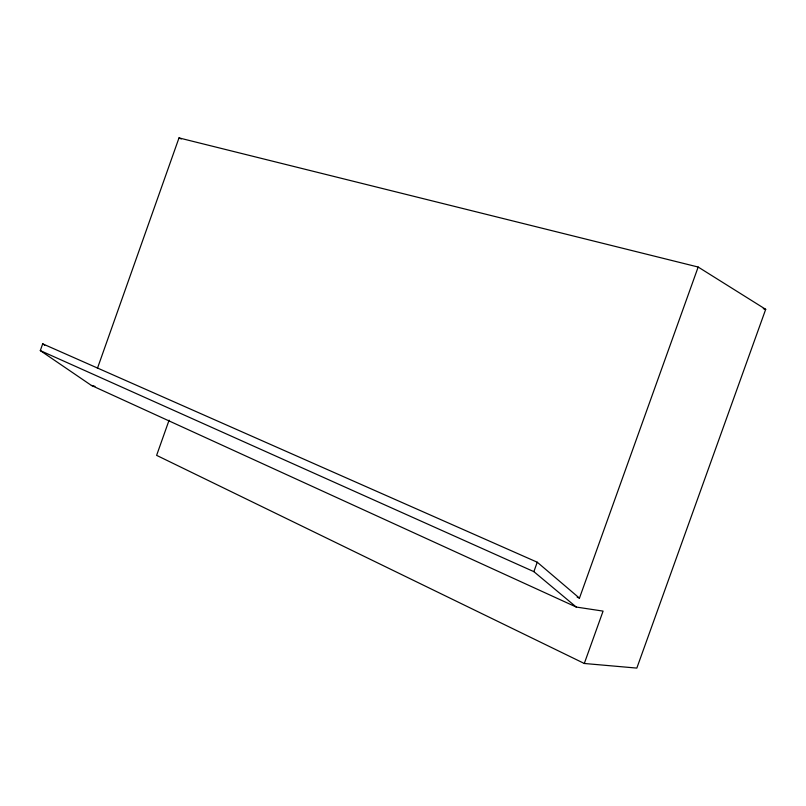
<?xml version="1.0" encoding="UTF-8"?>
<svg xmlns="http://www.w3.org/2000/svg" width="806" height="806" viewBox="0 0 806 806"><rect width="100%" height="100%" fill="white"/><g stroke="black" fill="none" stroke-linecap="round" stroke-linejoin="round"><path stroke-width="1.21" d="M169.099 420.158L156.616 455.36L584.3 663.479L603.079 611.109L576.26 607.049L91.38 385.419L40.3 350.6L42.688 343.84L537.249 562.215L579.454 598.153L698.167 267.038L179.003 137.907L97.445 368.312M576.26 607.049L533.874 571.645L537.249 562.215M698.167 267.038L765.7 309.333L636.831 668.093L584.3 663.479M91.38 385.419L95.007 386.366M763.262 308.688L765.7 309.333M40.3 350.6L533.874 571.645M577.156 597.125L579.454 598.153M179.003 137.907L181.269 138.975M42.688 343.84L44.733 345.24"/></g></svg>
